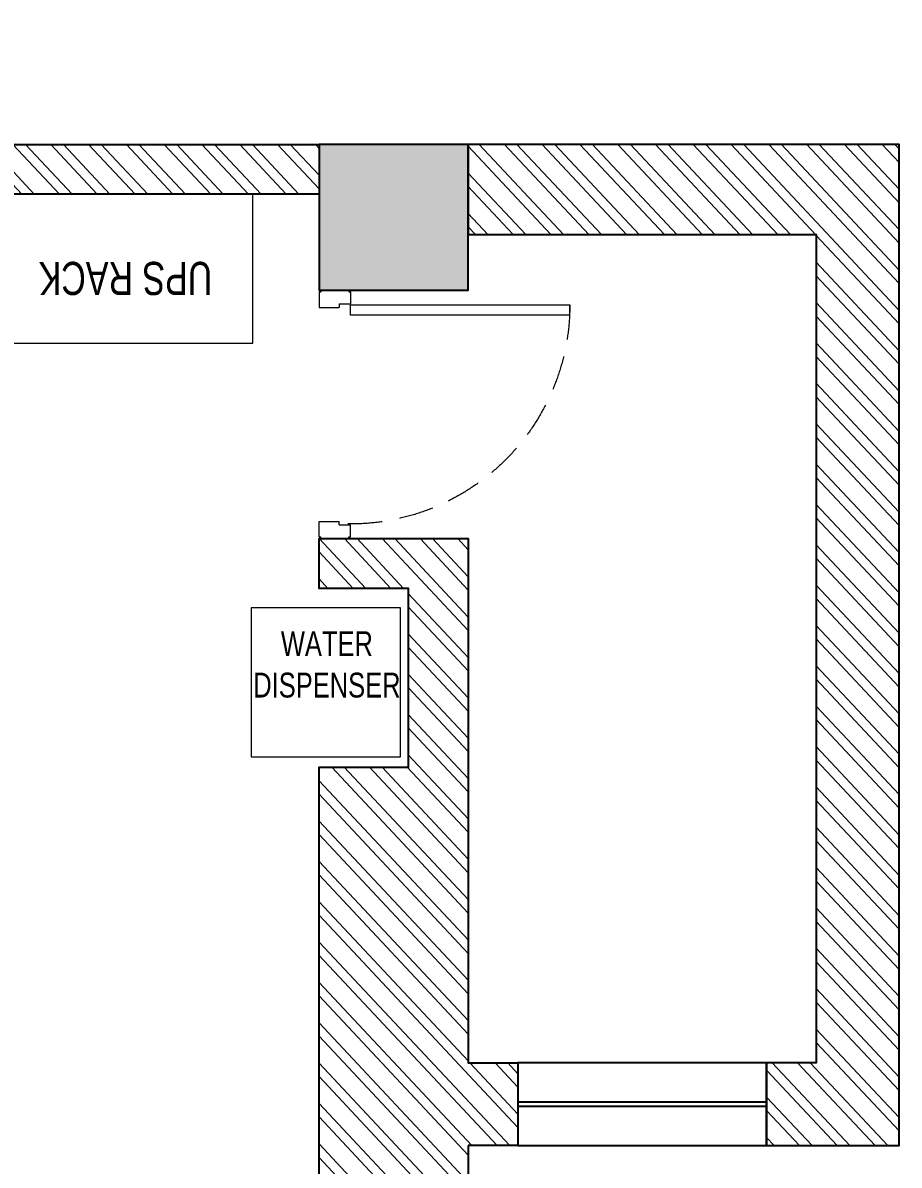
# Model space of a CAD drawing. Header units: feet. Extents: x 7280033 to 7299191, y -5590214 to -5578860.
# Drawn here: x 7296547 to 7299191, y -5582565 to -5579117 of the extents above; entities that cross this region are included whole.
import ezdxf

# ---------------------------------------------------------------- set-up
doc = ezdxf.new("R2010")
doc.units = ezdxf.units.FT
doc.header["$LTSCALE"] = 33
doc.header["$MEASUREMENT"] = 0
doc.linetypes.add('HIDDEN2', pattern=[4.7625, 3.175, -1.5875])
for name, color, linetype in [('A-WALL', 1, 'Continuous'), ('column', 10, 'Continuous'), ('Window', 5, 'Continuous')]:
    doc.layers.add(name, color=color, linetype=linetype)
for name, color, linetype, lineweight in [('Door', 2, 'Continuous', 13), ('LENS-DOOR', 34, 'Continuous', 20), ('LENS-TEXT', 31, 'Continuous', 5), ('LENS_DIMENSION', 193, 'Continuous', 0), ('LK-FF&E WALL', 1, 'Continuous', 9), ('LN-HATCH', 251, 'Continuous', 0)]:
    doc.layers.add(name, color=color, linetype=linetype, lineweight=lineweight)
doc.styles.add('LK TXT', font='GILC____.TTF', dxfattribs={"height": 100})

# ---------------------------------------------------------------- blocks, each defined once
blk = doc.blocks.new('*U38')
at = {"layer": 'LENS-DOOR'}
for p, q in [((547491.5, 1778573.8), (547491.5, 1779235.3)), ((547522.8, 1779235.3), (547491.5, 1779235.3)), ((547522.8, 1779235.3), (547522.8, 1778573.8)), ((547447.3, 1778568.6), (547452.5, 1778568.6)), ((547447.3, 1778484.1), (547447.3, 1778568.6)), ((547452.5, 1778573.8), (547488.9, 1778573.8)), ((547452.5, 1778568.6), (547452.5, 1778573.8)), ((547488.9, 1778539.9), (547488.9, 1778573.8)), ((547522.8, 1778573.8), (547491.5, 1778573.8)), ((548192.1, 1778573.8), (548155.6, 1778573.8)), ((548155.6, 1778539.9), (548155.6, 1778573.8)), ((548192.1, 1778568.6), (548192.1, 1778573.8)), ((548197.3, 1778568.6), (548192.1, 1778568.6)), ((548197.3, 1778484.1), (548197.3, 1778568.6)), ((547488.9, 1778539.9), (547499.3, 1778539.9)), ((547499.3, 1778478.9), (547499.3, 1778539.9)), ((548145.2, 1778478.9), (548145.2, 1778539.9)), ((548155.6, 1778539.9), (548145.2, 1778539.9)), ((547447.3, 1778484.1), (547452.5, 1778484.1)), ((547452.5, 1778478.9), (547452.5, 1778484.1)), ((547452.5, 1778478.9), (547499.3, 1778478.9)), ((548192.1, 1778478.9), (548145.2, 1778478.9)), ((548192.1, 1778478.9), (548192.1, 1778484.1)), ((548197.3, 1778484.1), (548192.1, 1778484.1))]:
    blk.add_line(p, q, dxfattribs=at)
at = {"layer": 'LENS-DOOR', "color": 7, "linetype": 'HIDDEN2', "extrusion": (0, 0, -1)}
blk.add_ellipse((547491.5, 1778573.8), major_axis=(661.5, 0), ratio=1, start_param=-1.570791, end_param=0.051209, dxfattribs=at)
blk = doc.blocks.new('A$C65946c4b')
at = {"layer": 'column'}
h = blk.add_hatch(color=8, dxfattribs=at)
h.dxf.hatch_style = 1
h.paths.add_polyline_path([(-9425, 1900), (-9425, 2500), (-9875, 2500), (-9875, 1900)])
h.paths.add_polyline_path([(-5545, 1900), (-5545, 2300), (-5965, 2300), (-5965, 2150), (-5965, 1900)])
h.paths.add_polyline_path([(-2945, 1900), (-2945, 2300), (-3365, 2300), (-3365, 1900)])
h.paths.add_polyline_path([(-5780, 6520), (-5780, 6800), (-6200, 6800), (-6200, 6520)])
h.paths.add_polyline_path([(-9425, 6167), (-9425, 7047), (-9875, 7047), (-9875, 6167)])
h.paths.add_polyline_path([(-9425, 10197), (-9425, 11097), (-9875, 11097), (-9875, 10197)])
h.paths.add_polyline_path([(-5780, 10450), (-5780, 10730), (-6200, 10730), (-6200, 10450)])
h.paths.add_polyline_path([(0, 6520), (0, 6800), (-450, 6800), (-450, 6520)])
h.paths.add_polyline_path([(-30, 10450), (-30, 10457.9), (-30, 10730), (-450, 10730), (-450, 10450)])
h.paths.add_polyline_path([(5600, 10290), (5600, 10730), (5150, 10730), (5150, 10290)])
at = {"layer": 'LN-HATCH'}
h = blk.add_hatch(dxfattribs=at)
h.set_pattern_fill('ANSI32', color=256, scale=222, angle=88.11)
h.set_pattern_definition([(133.11, (-3282072.58, 5471242.885), (-60.7760807, -56.89315), []), (133.11, (-3282071.28, 5471282.11), (-60.7760807, -56.89315), [])])
h.paths.add_polyline_path([(-5965, 2150), (-9425, 2150), (-9425, 1900), (-5965, 1900)])
h.paths.add_polyline_path([(-5545, 2150), (-3365, 2150), (-3365, 1900), (-5545, 1900)])
h.paths.add_polyline_path([(-2945, 2150), (-250, 2150), (-250, 6520), (0, 6520), (0, 1900), (-2945, 1900)])
h.paths.add_polyline_path([(5600, 7707.9), (5600, 6550), (0, 6550), (0, 6800), (5150, 6800), (5150, 8850), (5420, 8850), (5420, 9390), (5150, 9390), (5150, 9540), (5600, 9540), (5600, 7957.9), (5750, 7957.9), (5750, 7707.9)])
h.paths.add_polyline_path([(6500, 7707.9), (6900, 7707.9), (6900, 10730), (5600, 10730), (5600, 10457.9), (6650, 10457.9), (6650, 7957.9), (6500, 7957.9)])
h.paths.add_polyline_path([(-30, 10730), (5150, 10730), (5150, 10580), (-30, 10580)])
h.paths.add_polyline_path([(-5780, 10730), (-450, 10730), (-450, 10580), (-5780, 10580)])
h.paths.add_polyline_path([(-9425, 10730), (-6200, 10730), (-6200, 10580), (-9425, 10580)])
at = {"layer": 'A-WALL'}
for points in [[(-30, 10730), (5150, 10730), (5150, 10580), (-30, 10580)], [(6500, 7707.9), (6900, 7707.9), (6900, 10730), (5600, 10730), (5600, 10457.9), (6650, 10457.9), (6650, 7957.9), (6500, 7957.9)]]:
    blk.add_lwpolyline(points, close=True, dxfattribs=at)
blk.add_lwpolyline([(5600, 7707.9), (5600, 6550), (0, 6550), (0, 6800), (5150, 6800), (5150, 8850), (5420, 8850), (5420, 9390), (5150, 9390), (5150, 9540), (5600, 9540), (5600, 7957.9), (5750, 7957.9), (5750, 7707.9), (5600, 7707.9)], dxfattribs=at)
at = {"layer": 'column'}
blk.add_lwpolyline([(5600, 10730), (5150, 10730), (5150, 10290), (5600, 10290)], close=True, dxfattribs=at)
at = {"layer": 'Window'}
for points in [[(6500, 7957.9), (5750, 7957.9), (5750, 7707.9), (6500, 7707.9)], [(5750, 7826.9), (6500, 7826.9), (6500, 7838.9), (5750, 7838.9)]]:
    blk.add_lwpolyline(points, close=True, dxfattribs=at)
at = {"layer": 'Door', "rotation": 270}
blk.add_blockref('*U38', (-1773328.9, 557737.3), dxfattribs=at)

msp = doc.modelspace()

# ---------------------------------------------------------------- linework, layer by layer
at = {"layer": 'LK-FF&E WALL'}
for points in [[(7296341, -5580083.9), (7297241, -5580083.9), (7297241, -5579633.9), (7296341, -5579633.9)], [(7297236.6, -5581332.5), (7297686.6, -5581332.5), (7297686.6, -5580882.5), (7297236.6, -5580882.5)]]:
    msp.add_lwpolyline(points, close=True, dxfattribs=at)

# ---------------------------------------------------------------- block references
at = {"layer": 'LENS_DIMENSION'}
msp.add_blockref('A$C65946c4b', (7292291.1, -5590213.9), dxfattribs=at)

# ---------------------------------------------------------------- texts
at = {"layer": 'LENS-TEXT', "color": 0, "linetype": 'Continuous', "ltscale": 3, "insert": (7296856.9, -5579887.7), "char_height": 100, "attachment_point": 5, "rotation": 180, "style": 'LK TXT'}
msp.add_mtext_dynamic_manual_height_columns('UPS RACK', width=1099.487, gutter_width=1, heights=[0], dxfattribs=at)
at = {"layer": 'LENS-TEXT', "color": 0, "linetype": 'Continuous', "ltscale": 3, "insert": (7297464.6, -5581053.9), "char_height": 75, "attachment_point": 5, "style": 'LK TXT'}
msp.add_mtext_dynamic_manual_height_columns('WATER \\PDISPENSER', width=264.162, gutter_width=0.75, heights=[0], dxfattribs=at)

doc.saveas('drawing.dxf')
